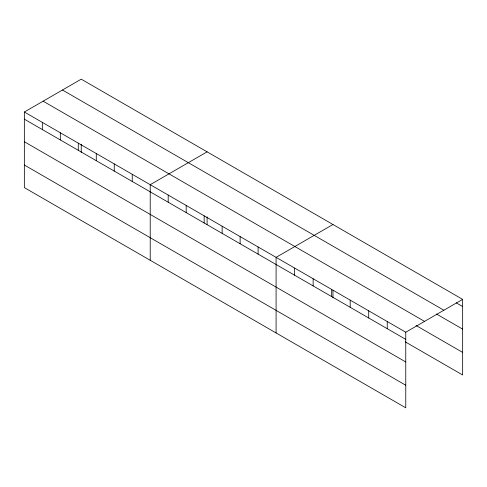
<?xml version="1.0" encoding="UTF-8"?>
<svg xmlns="http://www.w3.org/2000/svg" width="487" height="487" viewBox="0 0 487 487"><rect width="100%" height="100%" fill="white"/><g stroke="black" fill="none" stroke-linecap="round" stroke-linejoin="round"><path stroke-width="0.73" d="M24.35 112.016L405.768 332.225L405.768 407.826L24.35 187.617L24.35 112.016L81.232 79.174L462.65 299.383L462.65 374.984L405.154 341.795M207.097 151.847L150.221 184.683L150.221 260.283M332.968 224.513L276.086 257.355L276.086 332.956M405.768 332.225L462.65 299.383M456.264 302.853L462.65 306.542M62.458 90.01L443.882 310.225M436.455 314.005L462.65 329.127M43.118 101.174L424.542 321.39M416.014 325.474L462.65 352.399M24.35 119.169L405.768 339.384M24.35 141.754L405.768 361.969M24.35 165.026L405.768 385.241M387.244 321.53L387.244 328.682M368.72 310.834L368.72 317.987M350.19 300.138L350.19 307.291M332.968 290.325L332.968 297.855M331.665 289.442L331.665 296.595M313.141 278.747L313.141 285.899M294.617 268.051L294.617 275.204M258.104 246.97L258.104 254.129M240.128 236.591L240.128 243.75M222.145 226.205L222.145 233.364M207.097 216.904L207.097 224.434M204.163 215.826L204.163 222.985M186.18 205.447L186.18 212.6M168.198 195.062L168.198 202.221M132.239 174.303L132.239 181.456M114.256 163.918L114.256 171.077M96.274 153.539L96.274 160.698M81.232 144.237L81.232 152.516M78.291 143.16L78.291 150.313M60.315 132.774L60.315 139.933M42.332 122.395L42.332 129.554"/></g></svg>
